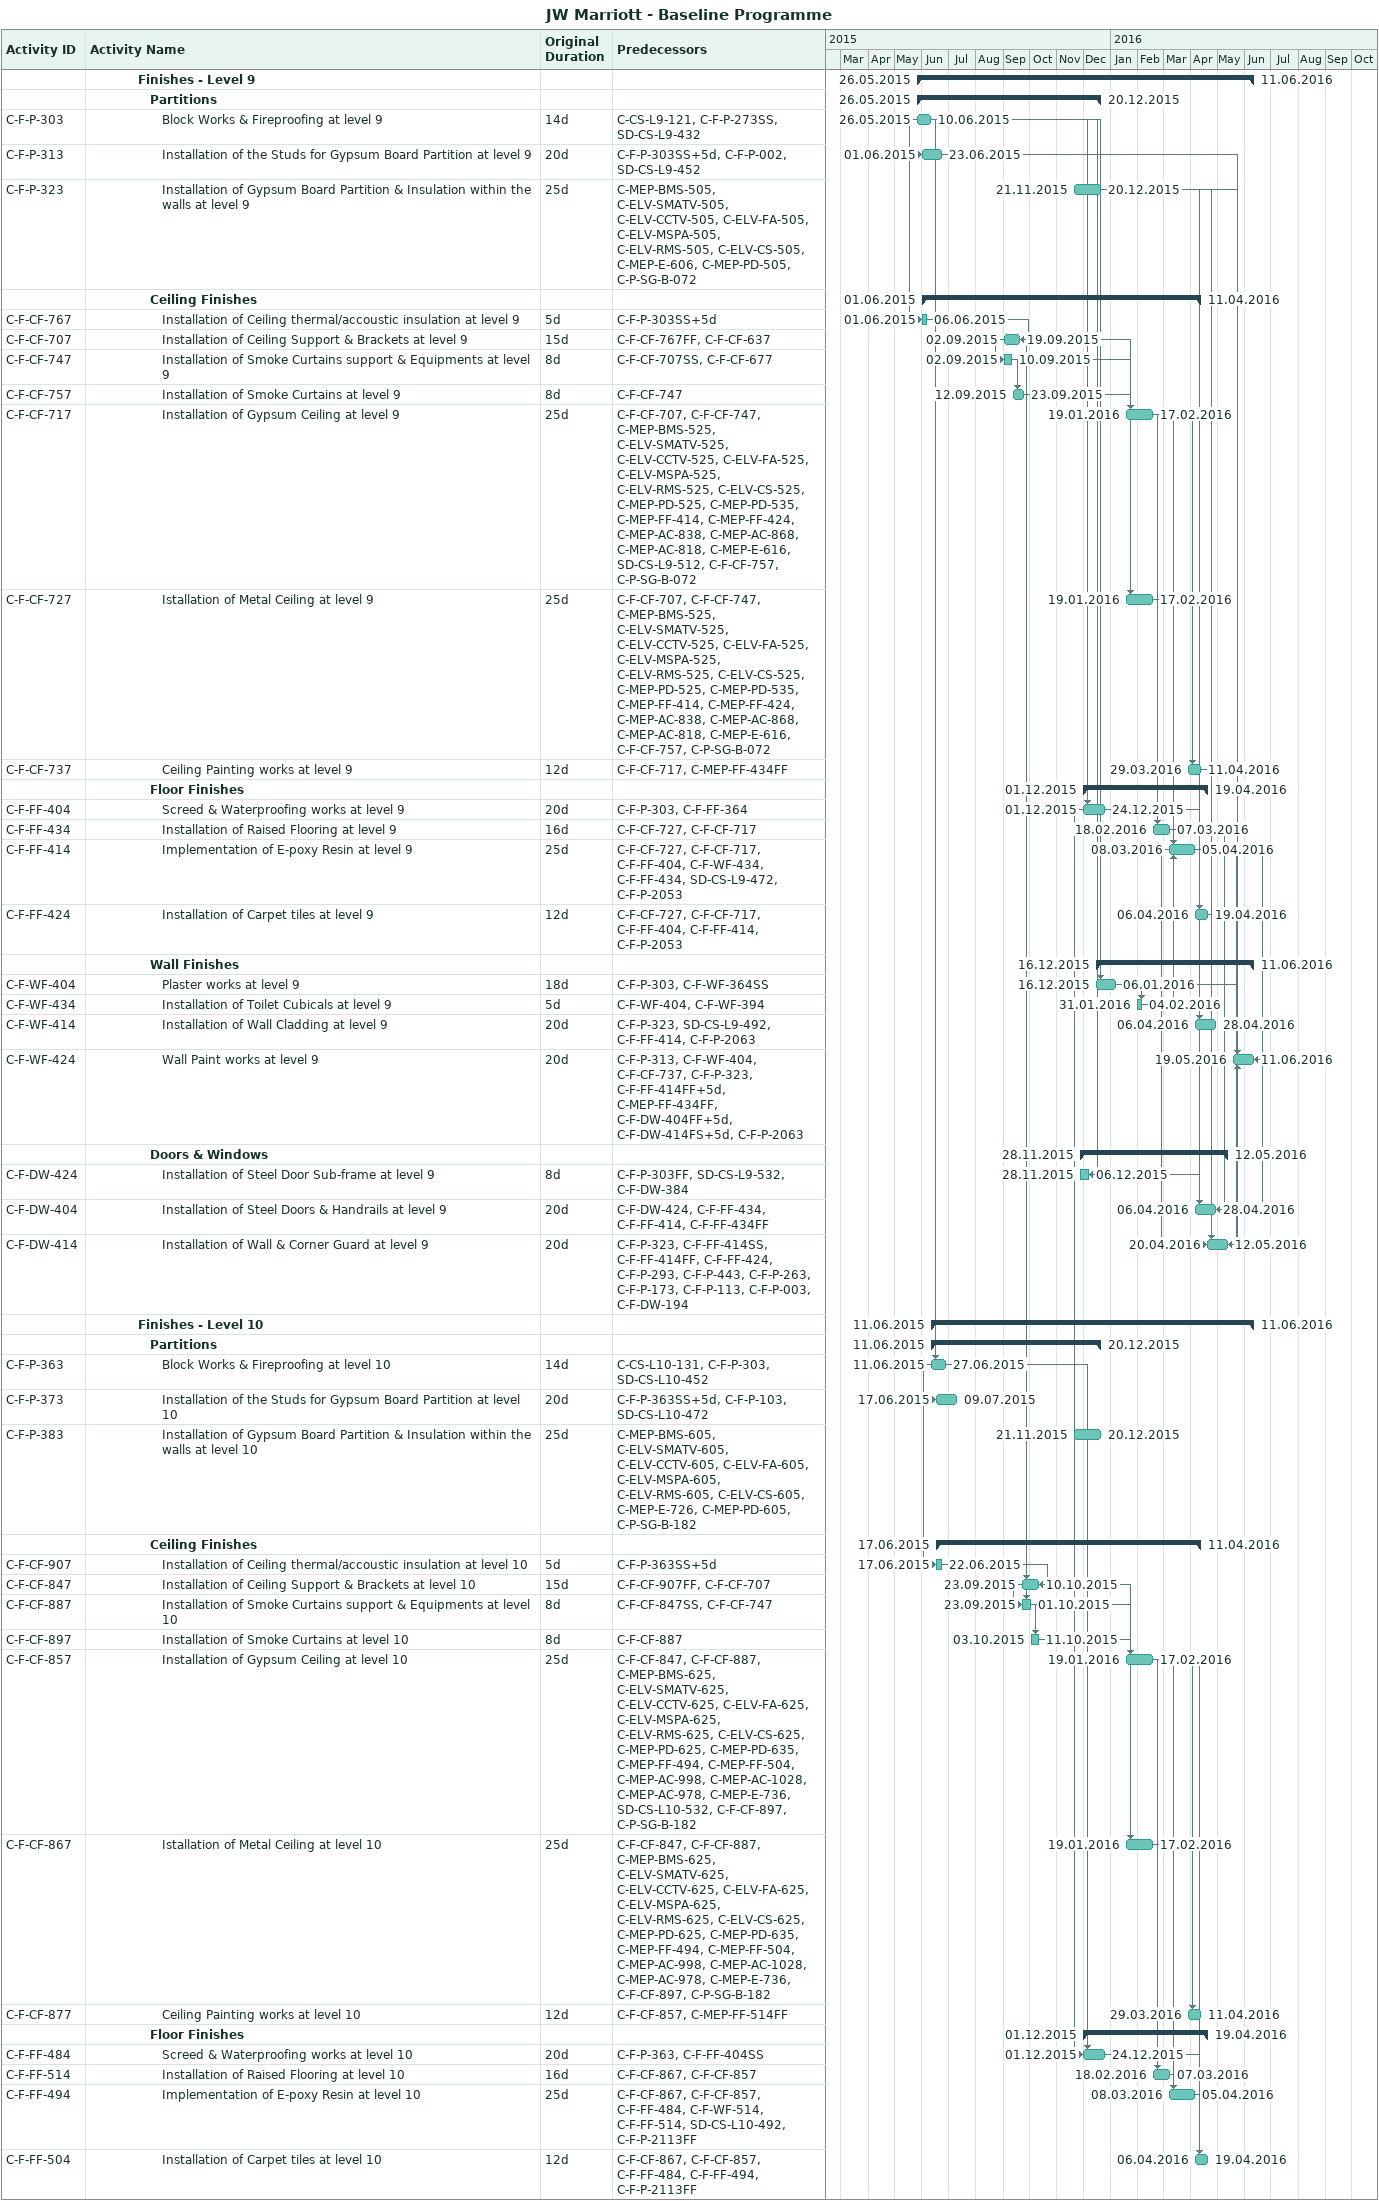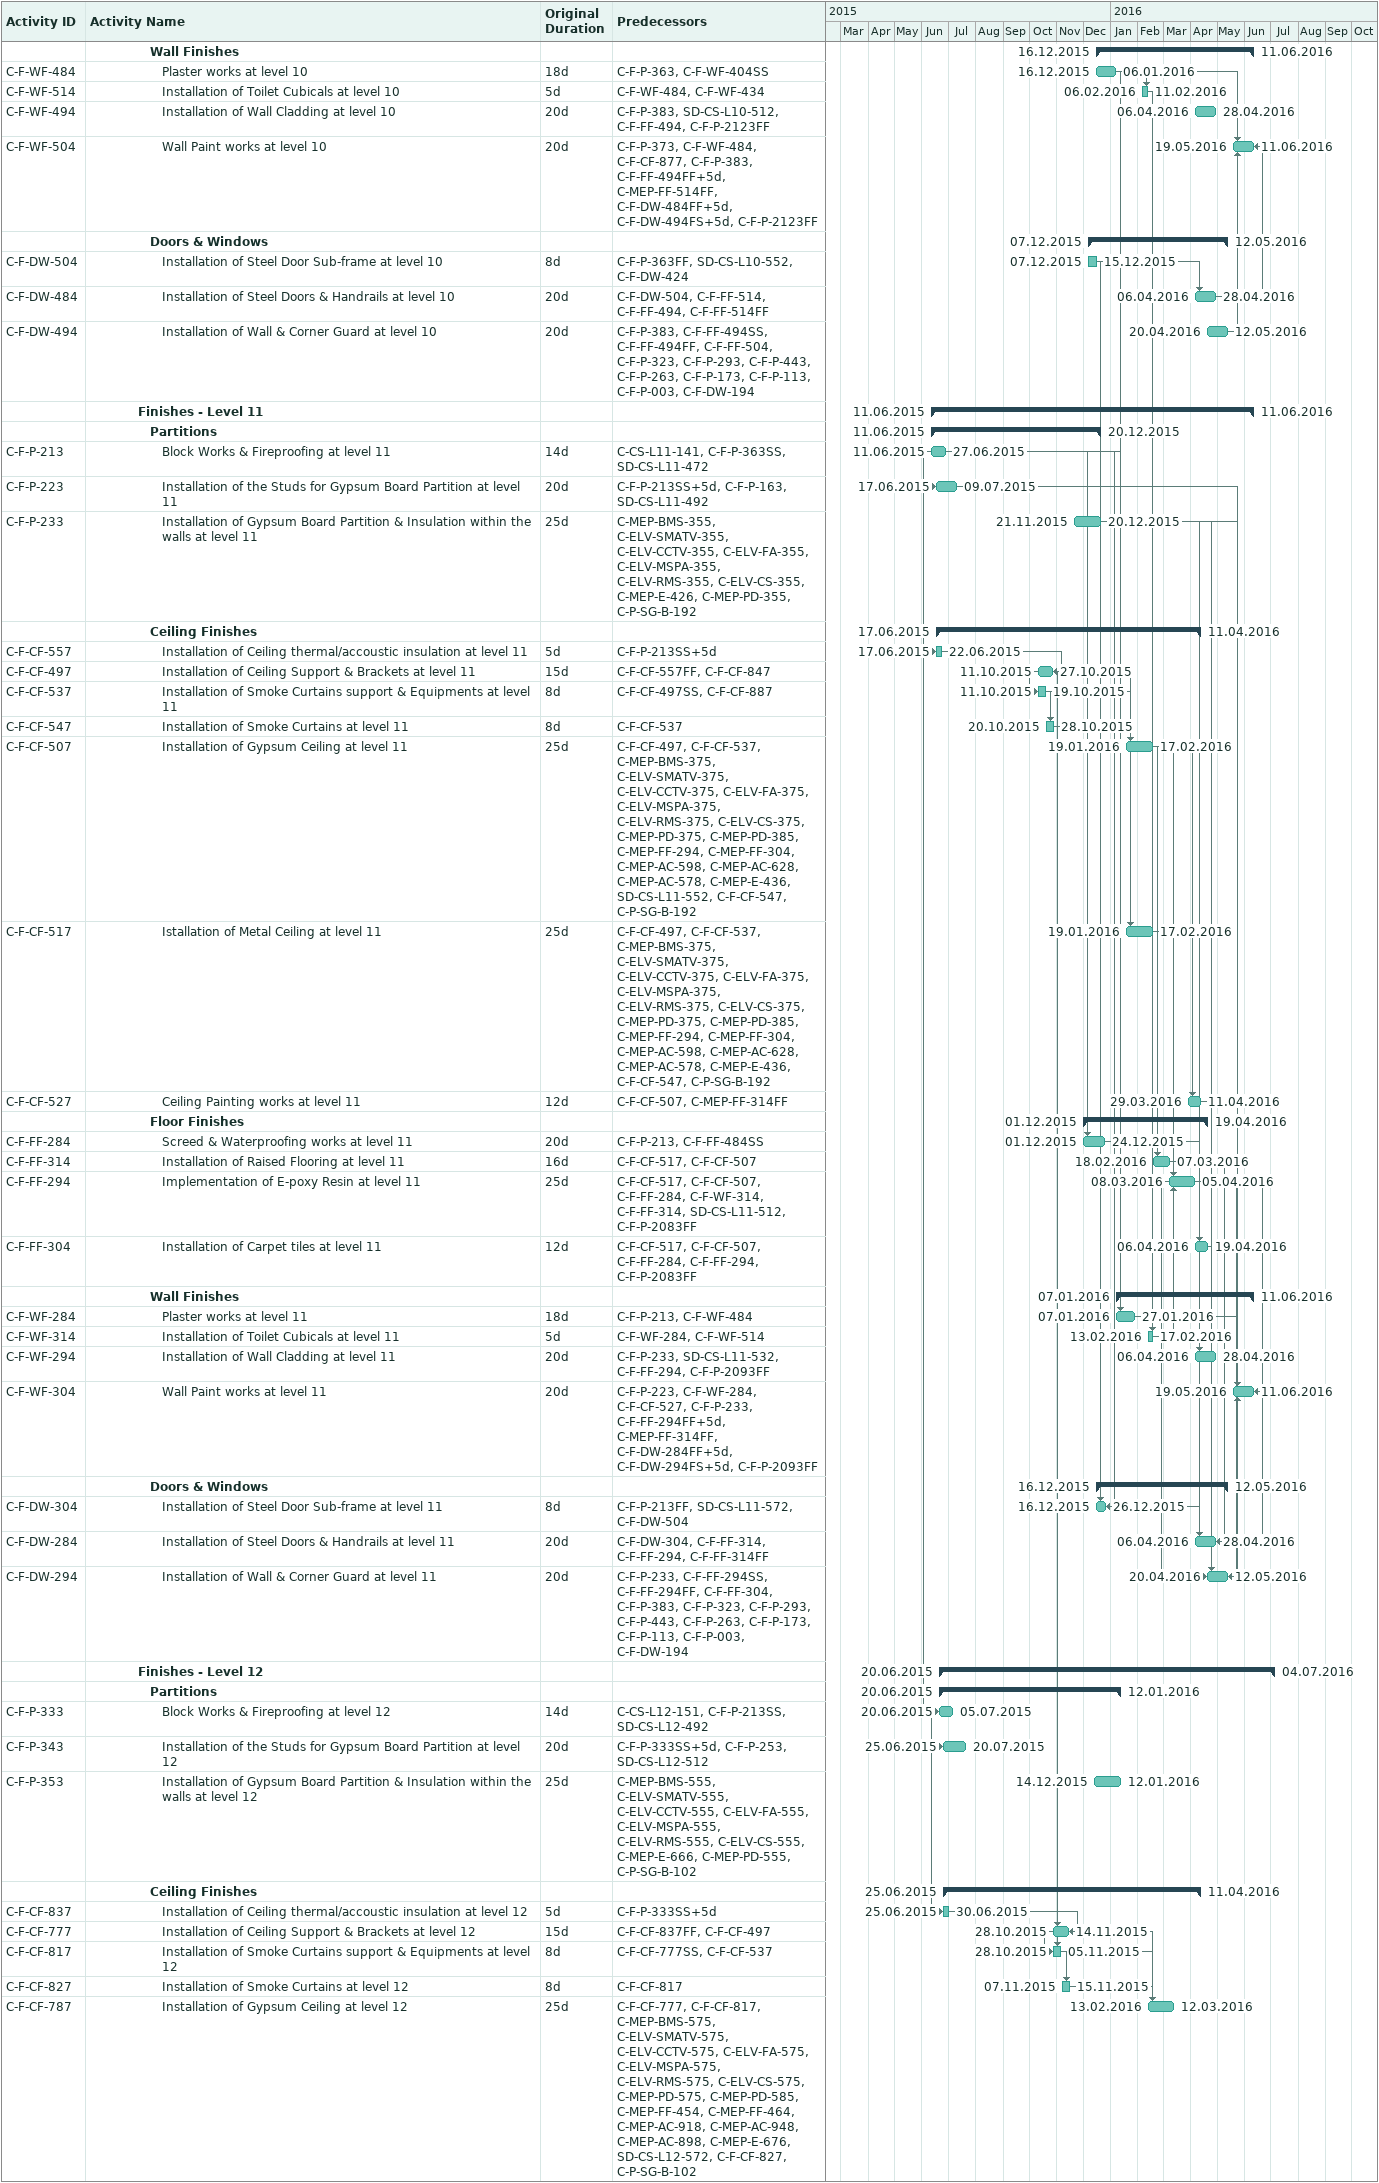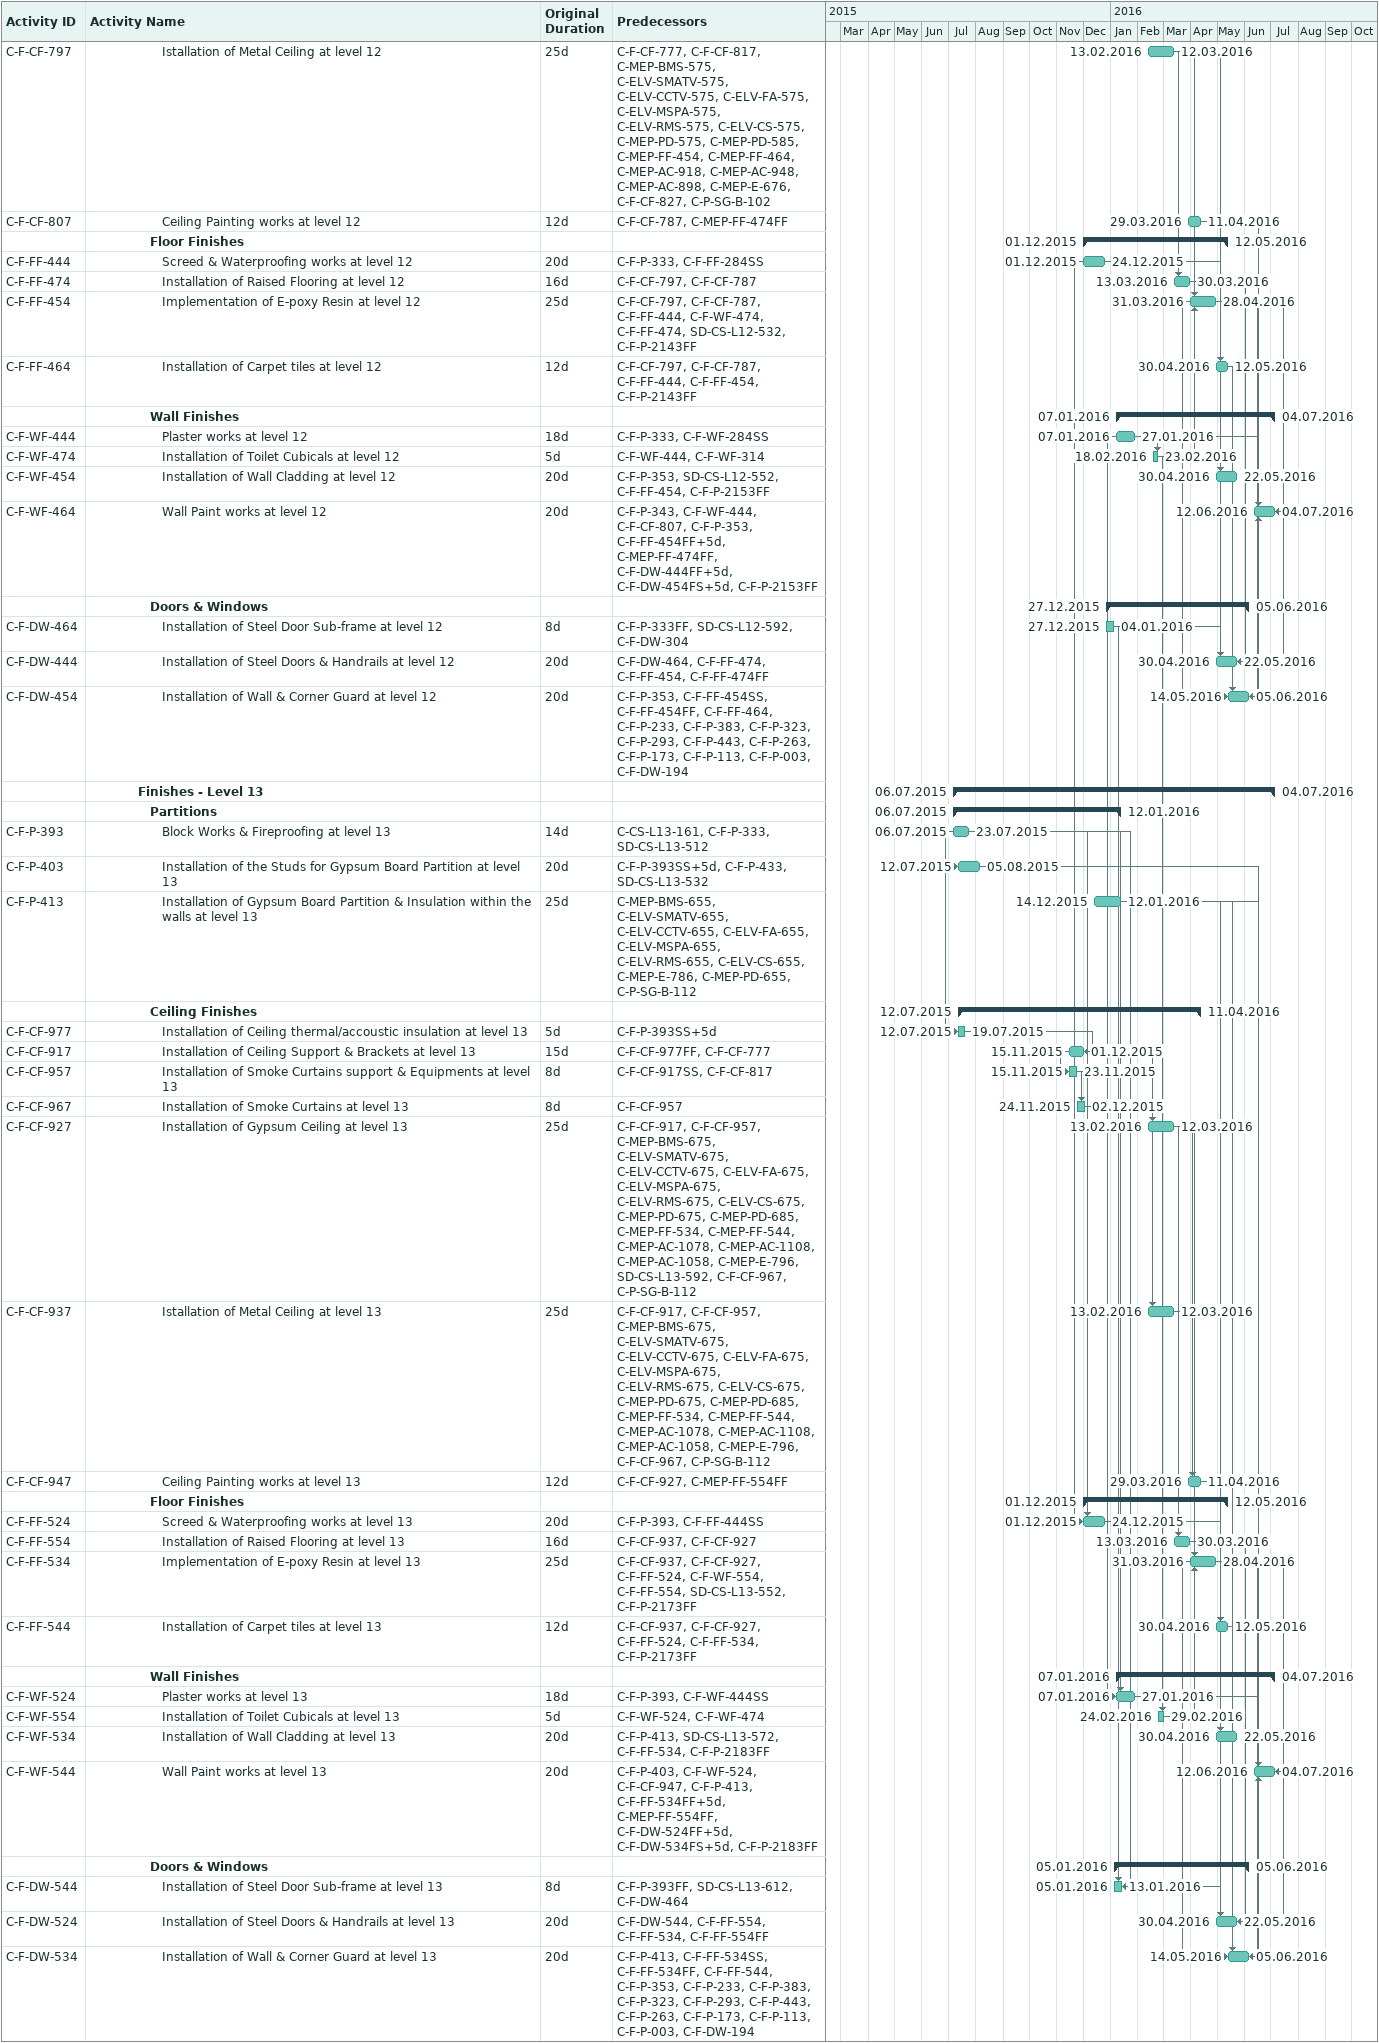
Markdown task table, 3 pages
JW Marriott - Baseline Programme

| ID | Level | Task | Original duration | Start | Finish | Predecessors |
|---|---|---|---|---|---|---|
|  | 5 | **Finishes - Level 9** |  | 2015-05-26 | 2016-06-11 |  |
|  | 6 | **Partitions** |  | 2015-05-26 | 2015-12-20 |  |
| C-F-P-303 | 7 | Block Works & Fireproofing at level 9 | 14d | 2015-05-26 | 2015-06-10 | C-CS-L9-121, C-F-P-273SS, SD-CS-L9-432 |
| C-F-P-313 | 7 | Installation of the Studs for Gypsum Board Partition at level 9 | 20d | 2015-06-01 | 2015-06-23 | C-F-P-303SS+5d, C-F-P-002, SD-CS-L9-452 |
| C-F-P-323 | 7 | Installation of Gypsum Board Partition & Insulation within the walls at level 9 | 25d | 2015-11-21 | 2015-12-20 | C-MEP-BMS-505, C-ELV-SMATV-505, C-ELV-CCTV-505, C-ELV-FA-505, C-ELV-MSPA-505, C-ELV-RMS-505, C-ELV-CS-505, C-MEP-E-606, C-MEP-PD-505, C-P-SG-B-072 |
|  | 6 | **Ceiling Finishes** |  | 2015-06-01 | 2016-04-11 |  |
| C-F-CF-767 | 7 | Installation of Ceiling thermal/accoustic insulation at level 9 | 5d | 2015-06-01 | 2015-06-06 | C-F-P-303SS+5d |
| C-F-CF-707 | 7 | Installation of Ceiling Support & Brackets at level 9 | 15d | 2015-09-02 | 2015-09-19 | C-F-CF-767FF, C-F-CF-637 |
| C-F-CF-747 | 7 | Installation of Smoke Curtains support & Equipments at level 9 | 8d | 2015-09-02 | 2015-09-10 | C-F-CF-707SS, C-F-CF-677 |
| C-F-CF-757 | 7 | Installation of Smoke Curtains at level 9 | 8d | 2015-09-12 | 2015-09-23 | C-F-CF-747 |
| C-F-CF-717 | 7 | Installation of Gypsum Ceiling at level 9 | 25d | 2016-01-19 | 2016-02-17 | C-F-CF-707, C-F-CF-747, C-MEP-BMS-525, C-ELV-SMATV-525, C-ELV-CCTV-525, C-ELV-FA-525, C-ELV-MSPA-525, C-ELV-RMS-525, C-ELV-CS-525, C-MEP-PD-525, C-MEP-PD-535, C-MEP-FF-414, C-MEP-FF-424, C-MEP-AC-838, C-MEP-AC-868, C-MEP-AC-818, C-MEP-E-616, SD-CS-L9-512, C-F-CF-757, C-P-SG-B-072 |
| C-F-CF-727 | 7 | Istallation of Metal Ceiling at level 9 | 25d | 2016-01-19 | 2016-02-17 | C-F-CF-707, C-F-CF-747, C-MEP-BMS-525, C-ELV-SMATV-525, C-ELV-CCTV-525, C-ELV-FA-525, C-ELV-MSPA-525, C-ELV-RMS-525, C-ELV-CS-525, C-MEP-PD-525, C-MEP-PD-535, C-MEP-FF-414, C-MEP-FF-424, C-MEP-AC-838, C-MEP-AC-868, C-MEP-AC-818, C-MEP-E-616, C-F-CF-757, C-P-SG-B-072 |
| C-F-CF-737 | 7 | Ceiling Painting works at level 9 | 12d | 2016-03-29 | 2016-04-11 | C-F-CF-717, C-MEP-FF-434FF |
|  | 6 | **Floor Finishes** |  | 2015-12-01 | 2016-04-19 |  |
| C-F-FF-404 | 7 | Screed & Waterproofing works at level 9 | 20d | 2015-12-01 | 2015-12-24 | C-F-P-303, C-F-FF-364 |
| C-F-FF-434 | 7 | Installation of Raised Flooring at level 9 | 16d | 2016-02-18 | 2016-03-07 | C-F-CF-727, C-F-CF-717 |
| C-F-FF-414 | 7 | Implementation of E-poxy Resin at level 9 | 25d | 2016-03-08 | 2016-04-05 | C-F-CF-727, C-F-CF-717, C-F-FF-404, C-F-WF-434, C-F-FF-434, SD-CS-L9-472, C-F-P-2053 |
| C-F-FF-424 | 7 | Installation of Carpet tiles at level 9 | 12d | 2016-04-06 | 2016-04-19 | C-F-CF-727, C-F-CF-717, C-F-FF-404, C-F-FF-414, C-F-P-2053 |
|  | 6 | **Wall Finishes** |  | 2015-12-16 | 2016-06-11 |  |
| C-F-WF-404 | 7 | Plaster works at level 9 | 18d | 2015-12-16 | 2016-01-06 | C-F-P-303, C-F-WF-364SS |
| C-F-WF-434 | 7 | Installation of Toilet Cubicals at level 9 | 5d | 2016-01-31 | 2016-02-04 | C-F-WF-404, C-F-WF-394 |
| C-F-WF-414 | 7 | Installation of Wall Cladding at level 9 | 20d | 2016-04-06 | 2016-04-28 | C-F-P-323, SD-CS-L9-492, C-F-FF-414, C-F-P-2063 |
| C-F-WF-424 | 7 | Wall Paint works at level 9 | 20d | 2016-05-19 | 2016-06-11 | C-F-P-313, C-F-WF-404, C-F-CF-737, C-F-P-323, C-F-FF-414FF+5d, C-MEP-FF-434FF, C-F-DW-404FF+5d, C-F-DW-414FS+5d, C-F-P-2063 |
|  | 6 | **Doors & Windows** |  | 2015-11-28 | 2016-05-12 |  |
| C-F-DW-424 | 7 | Installation of Steel Door Sub-frame at level 9 | 8d | 2015-11-28 | 2015-12-06 | C-F-P-303FF, SD-CS-L9-532, C-F-DW-384 |
| C-F-DW-404 | 7 | Installation of Steel Doors & Handrails at level 9 | 20d | 2016-04-06 | 2016-04-28 | C-F-DW-424, C-F-FF-434, C-F-FF-414, C-F-FF-434FF |
| C-F-DW-414 | 7 | Installation of Wall & Corner Guard at level 9 | 20d | 2016-04-20 | 2016-05-12 | C-F-P-323, C-F-FF-414SS, C-F-FF-414FF, C-F-FF-424, C-F-P-293, C-F-P-443, C-F-P-263, C-F-P-173, C-F-P-113, C-F-P-003, C-F-DW-194 |
|  | 5 | **Finishes - Level 10** |  | 2015-06-11 | 2016-06-11 |  |
|  | 6 | **Partitions** |  | 2015-06-11 | 2015-12-20 |  |
| C-F-P-363 | 7 | Block Works & Fireproofing at level 10 | 14d | 2015-06-11 | 2015-06-27 | C-CS-L10-131, C-F-P-303, SD-CS-L10-452 |
| C-F-P-373 | 7 | Installation of the Studs for Gypsum Board Partition at level 10 | 20d | 2015-06-17 | 2015-07-09 | C-F-P-363SS+5d, C-F-P-103, SD-CS-L10-472 |
| C-F-P-383 | 7 | Installation of Gypsum Board Partition & Insulation within the walls at level 10 | 25d | 2015-11-21 | 2015-12-20 | C-MEP-BMS-605, C-ELV-SMATV-605, C-ELV-CCTV-605, C-ELV-FA-605, C-ELV-MSPA-605, C-ELV-RMS-605, C-ELV-CS-605, C-MEP-E-726, C-MEP-PD-605, C-P-SG-B-182 |
|  | 6 | **Ceiling Finishes** |  | 2015-06-17 | 2016-04-11 |  |
| C-F-CF-907 | 7 | Installation of Ceiling thermal/accoustic insulation at level 10 | 5d | 2015-06-17 | 2015-06-22 | C-F-P-363SS+5d |
| C-F-CF-847 | 7 | Installation of Ceiling Support & Brackets at level 10 | 15d | 2015-09-23 | 2015-10-10 | C-F-CF-907FF, C-F-CF-707 |
| C-F-CF-887 | 7 | Installation of Smoke Curtains support & Equipments at level 10 | 8d | 2015-09-23 | 2015-10-01 | C-F-CF-847SS, C-F-CF-747 |
| C-F-CF-897 | 7 | Installation of Smoke Curtains at level 10 | 8d | 2015-10-03 | 2015-10-11 | C-F-CF-887 |
| C-F-CF-857 | 7 | Installation of Gypsum Ceiling at level 10 | 25d | 2016-01-19 | 2016-02-17 | C-F-CF-847, C-F-CF-887, C-MEP-BMS-625, C-ELV-SMATV-625, C-ELV-CCTV-625, C-ELV-FA-625, C-ELV-MSPA-625, C-ELV-RMS-625, C-ELV-CS-625, C-MEP-PD-625, C-MEP-PD-635, C-MEP-FF-494, C-MEP-FF-504, C-MEP-AC-998, C-MEP-AC-1028, C-MEP-AC-978, C-MEP-E-736, SD-CS-L10-532, C-F-CF-897, C-P-SG-B-182 |
| C-F-CF-867 | 7 | Istallation of Metal Ceiling at level 10 | 25d | 2016-01-19 | 2016-02-17 | C-F-CF-847, C-F-CF-887, C-MEP-BMS-625, C-ELV-SMATV-625, C-ELV-CCTV-625, C-ELV-FA-625, C-ELV-MSPA-625, C-ELV-RMS-625, C-ELV-CS-625, C-MEP-PD-625, C-MEP-PD-635, C-MEP-FF-494, C-MEP-FF-504, C-MEP-AC-998, C-MEP-AC-1028, C-MEP-AC-978, C-MEP-E-736, C-F-CF-897, C-P-SG-B-182 |
| C-F-CF-877 | 7 | Ceiling Painting works at level 10 | 12d | 2016-03-29 | 2016-04-11 | C-F-CF-857, C-MEP-FF-514FF |
|  | 6 | **Floor Finishes** |  | 2015-12-01 | 2016-04-19 |  |
| C-F-FF-484 | 7 | Screed & Waterproofing works at level 10 | 20d | 2015-12-01 | 2015-12-24 | C-F-P-363, C-F-FF-404SS |
| C-F-FF-514 | 7 | Installation of Raised Flooring at level 10 | 16d | 2016-02-18 | 2016-03-07 | C-F-CF-867, C-F-CF-857 |
| C-F-FF-494 | 7 | Implementation of E-poxy Resin at level 10 | 25d | 2016-03-08 | 2016-04-05 | C-F-CF-867, C-F-CF-857, C-F-FF-484, C-F-WF-514, C-F-FF-514, SD-CS-L10-492, C-F-P-2113FF |
| C-F-FF-504 | 7 | Installation of Carpet tiles at level 10 | 12d | 2016-04-06 | 2016-04-19 | C-F-CF-867, C-F-CF-857, C-F-FF-484, C-F-FF-494, C-F-P-2113FF |
|  | 6 | **Wall Finishes** |  | 2015-12-16 | 2016-06-11 |  |
| C-F-WF-484 | 7 | Plaster works at level 10 | 18d | 2015-12-16 | 2016-01-06 | C-F-P-363, C-F-WF-404SS |
| C-F-WF-514 | 7 | Installation of Toilet Cubicals at level 10 | 5d | 2016-02-06 | 2016-02-11 | C-F-WF-484, C-F-WF-434 |
| C-F-WF-494 | 7 | Installation of Wall Cladding at level 10 | 20d | 2016-04-06 | 2016-04-28 | C-F-P-383, SD-CS-L10-512, C-F-FF-494, C-F-P-2123FF |
| C-F-WF-504 | 7 | Wall Paint works at level 10 | 20d | 2016-05-19 | 2016-06-11 | C-F-P-373, C-F-WF-484, C-F-CF-877, C-F-P-383, C-F-FF-494FF+5d, C-MEP-FF-514FF, C-F-DW-484FF+5d, C-F-DW-494FS+5d, C-F-P-2123FF |
|  | 6 | **Doors & Windows** |  | 2015-12-07 | 2016-05-12 |  |
| C-F-DW-504 | 7 | Installation of Steel Door Sub-frame at level 10 | 8d | 2015-12-07 | 2015-12-15 | C-F-P-363FF, SD-CS-L10-552, C-F-DW-424 |
| C-F-DW-484 | 7 | Installation of Steel Doors & Handrails at level 10 | 20d | 2016-04-06 | 2016-04-28 | C-F-DW-504, C-F-FF-514, C-F-FF-494, C-F-FF-514FF |
| C-F-DW-494 | 7 | Installation of Wall & Corner Guard at level 10 | 20d | 2016-04-20 | 2016-05-12 | C-F-P-383, C-F-FF-494SS, C-F-FF-494FF, C-F-FF-504, C-F-P-323, C-F-P-293, C-F-P-443, C-F-P-263, C-F-P-173, C-F-P-113, C-F-P-003, C-F-DW-194 |
|  | 5 | **Finishes - Level 11** |  | 2015-06-11 | 2016-06-11 |  |
|  | 6 | **Partitions** |  | 2015-06-11 | 2015-12-20 |  |
| C-F-P-213 | 7 | Block Works & Fireproofing at level 11 | 14d | 2015-06-11 | 2015-06-27 | C-CS-L11-141, C-F-P-363SS, SD-CS-L11-472 |
| C-F-P-223 | 7 | Installation of the Studs for Gypsum Board Partition at level 11 | 20d | 2015-06-17 | 2015-07-09 | C-F-P-213SS+5d, C-F-P-163, SD-CS-L11-492 |
| C-F-P-233 | 7 | Installation of Gypsum Board Partition & Insulation within the walls at level 11 | 25d | 2015-11-21 | 2015-12-20 | C-MEP-BMS-355, C-ELV-SMATV-355, C-ELV-CCTV-355, C-ELV-FA-355, C-ELV-MSPA-355, C-ELV-RMS-355, C-ELV-CS-355, C-MEP-E-426, C-MEP-PD-355, C-P-SG-B-192 |
|  | 6 | **Ceiling Finishes** |  | 2015-06-17 | 2016-04-11 |  |
| C-F-CF-557 | 7 | Installation of Ceiling thermal/accoustic insulation at level 11 | 5d | 2015-06-17 | 2015-06-22 | C-F-P-213SS+5d |
| C-F-CF-497 | 7 | Installation of Ceiling Support & Brackets at level 11 | 15d | 2015-10-11 | 2015-10-27 | C-F-CF-557FF, C-F-CF-847 |
| C-F-CF-537 | 7 | Installation of Smoke Curtains support & Equipments at level 11 | 8d | 2015-10-11 | 2015-10-19 | C-F-CF-497SS, C-F-CF-887 |
| C-F-CF-547 | 7 | Installation of Smoke Curtains at level 11 | 8d | 2015-10-20 | 2015-10-28 | C-F-CF-537 |
| C-F-CF-507 | 7 | Installation of Gypsum Ceiling at level 11 | 25d | 2016-01-19 | 2016-02-17 | C-F-CF-497, C-F-CF-537, C-MEP-BMS-375, C-ELV-SMATV-375, C-ELV-CCTV-375, C-ELV-FA-375, C-ELV-MSPA-375, C-ELV-RMS-375, C-ELV-CS-375, C-MEP-PD-375, C-MEP-PD-385, C-MEP-FF-294, C-MEP-FF-304, C-MEP-AC-598, C-MEP-AC-628, C-MEP-AC-578, C-MEP-E-436, SD-CS-L11-552, C-F-CF-547, C-P-SG-B-192 |
| C-F-CF-517 | 7 | Istallation of Metal Ceiling at level 11 | 25d | 2016-01-19 | 2016-02-17 | C-F-CF-497, C-F-CF-537, C-MEP-BMS-375, C-ELV-SMATV-375, C-ELV-CCTV-375, C-ELV-FA-375, C-ELV-MSPA-375, C-ELV-RMS-375, C-ELV-CS-375, C-MEP-PD-375, C-MEP-PD-385, C-MEP-FF-294, C-MEP-FF-304, C-MEP-AC-598, C-MEP-AC-628, C-MEP-AC-578, C-MEP-E-436, C-F-CF-547, C-P-SG-B-192 |
| C-F-CF-527 | 7 | Ceiling Painting works at level 11 | 12d | 2016-03-29 | 2016-04-11 | C-F-CF-507, C-MEP-FF-314FF |
|  | 6 | **Floor Finishes** |  | 2015-12-01 | 2016-04-19 |  |
| C-F-FF-284 | 7 | Screed & Waterproofing works at level 11 | 20d | 2015-12-01 | 2015-12-24 | C-F-P-213, C-F-FF-484SS |
| C-F-FF-314 | 7 | Installation of Raised Flooring at level 11 | 16d | 2016-02-18 | 2016-03-07 | C-F-CF-517, C-F-CF-507 |
| C-F-FF-294 | 7 | Implementation of E-poxy Resin at level 11 | 25d | 2016-03-08 | 2016-04-05 | C-F-CF-517, C-F-CF-507, C-F-FF-284, C-F-WF-314, C-F-FF-314, SD-CS-L11-512, C-F-P-2083FF |
| C-F-FF-304 | 7 | Installation of Carpet tiles at level 11 | 12d | 2016-04-06 | 2016-04-19 | C-F-CF-517, C-F-CF-507, C-F-FF-284, C-F-FF-294, C-F-P-2083FF |
|  | 6 | **Wall Finishes** |  | 2016-01-07 | 2016-06-11 |  |
| C-F-WF-284 | 7 | Plaster works at level 11 | 18d | 2016-01-07 | 2016-01-27 | C-F-P-213, C-F-WF-484 |
| C-F-WF-314 | 7 | Installation of Toilet Cubicals at level 11 | 5d | 2016-02-13 | 2016-02-17 | C-F-WF-284, C-F-WF-514 |
| C-F-WF-294 | 7 | Installation of Wall Cladding at level 11 | 20d | 2016-04-06 | 2016-04-28 | C-F-P-233, SD-CS-L11-532, C-F-FF-294, C-F-P-2093FF |
| C-F-WF-304 | 7 | Wall Paint works at level 11 | 20d | 2016-05-19 | 2016-06-11 | C-F-P-223, C-F-WF-284, C-F-CF-527, C-F-P-233, C-F-FF-294FF+5d, C-MEP-FF-314FF, C-F-DW-284FF+5d, C-F-DW-294FS+5d, C-F-P-2093FF |
|  | 6 | **Doors & Windows** |  | 2015-12-16 | 2016-05-12 |  |
| C-F-DW-304 | 7 | Installation of Steel Door Sub-frame at level 11 | 8d | 2015-12-16 | 2015-12-26 | C-F-P-213FF, SD-CS-L11-572, C-F-DW-504 |
| C-F-DW-284 | 7 | Installation of Steel Doors & Handrails at level 11 | 20d | 2016-04-06 | 2016-04-28 | C-F-DW-304, C-F-FF-314, C-F-FF-294, C-F-FF-314FF |
| C-F-DW-294 | 7 | Installation of Wall & Corner Guard at level 11 | 20d | 2016-04-20 | 2016-05-12 | C-F-P-233, C-F-FF-294SS, C-F-FF-294FF, C-F-FF-304, C-F-P-383, C-F-P-323, C-F-P-293, C-F-P-443, C-F-P-263, C-F-P-173, C-F-P-113, C-F-P-003, C-F-DW-194 |
|  | 5 | **Finishes - Level 12** |  | 2015-06-20 | 2016-07-04 |  |
|  | 6 | **Partitions** |  | 2015-06-20 | 2016-01-12 |  |
| C-F-P-333 | 7 | Block Works & Fireproofing at level 12 | 14d | 2015-06-20 | 2015-07-05 | C-CS-L12-151, C-F-P-213SS, SD-CS-L12-492 |
| C-F-P-343 | 7 | Installation of the Studs for Gypsum Board Partition at level 12 | 20d | 2015-06-25 | 2015-07-20 | C-F-P-333SS+5d, C-F-P-253, SD-CS-L12-512 |
| C-F-P-353 | 7 | Installation of Gypsum Board Partition & Insulation within the walls at level 12 | 25d | 2015-12-14 | 2016-01-12 | C-MEP-BMS-555, C-ELV-SMATV-555, C-ELV-CCTV-555, C-ELV-FA-555, C-ELV-MSPA-555, C-ELV-RMS-555, C-ELV-CS-555, C-MEP-E-666, C-MEP-PD-555, C-P-SG-B-102 |
|  | 6 | **Ceiling Finishes** |  | 2015-06-25 | 2016-04-11 |  |
| C-F-CF-837 | 7 | Installation of Ceiling thermal/accoustic insulation at level 12 | 5d | 2015-06-25 | 2015-06-30 | C-F-P-333SS+5d |
| C-F-CF-777 | 7 | Installation of Ceiling Support & Brackets at level 12 | 15d | 2015-10-28 | 2015-11-14 | C-F-CF-837FF, C-F-CF-497 |
| C-F-CF-817 | 7 | Installation of Smoke Curtains support & Equipments at level 12 | 8d | 2015-10-28 | 2015-11-05 | C-F-CF-777SS, C-F-CF-537 |
| C-F-CF-827 | 7 | Installation of Smoke Curtains at level 12 | 8d | 2015-11-07 | 2015-11-15 | C-F-CF-817 |
| C-F-CF-787 | 7 | Installation of Gypsum Ceiling at level 12 | 25d | 2016-02-13 | 2016-03-12 | C-F-CF-777, C-F-CF-817, C-MEP-BMS-575, C-ELV-SMATV-575, C-ELV-CCTV-575, C-ELV-FA-575, C-ELV-MSPA-575, C-ELV-RMS-575, C-ELV-CS-575, C-MEP-PD-575, C-MEP-PD-585, C-MEP-FF-454, C-MEP-FF-464, C-MEP-AC-918, C-MEP-AC-948, C-MEP-AC-898, C-MEP-E-676, SD-CS-L12-572, C-F-CF-827, C-P-SG-B-102 |
| C-F-CF-797 | 7 | Istallation of Metal Ceiling at level 12 | 25d | 2016-02-13 | 2016-03-12 | C-F-CF-777, C-F-CF-817, C-MEP-BMS-575, C-ELV-SMATV-575, C-ELV-CCTV-575, C-ELV-FA-575, C-ELV-MSPA-575, C-ELV-RMS-575, C-ELV-CS-575, C-MEP-PD-575, C-MEP-PD-585, C-MEP-FF-454, C-MEP-FF-464, C-MEP-AC-918, C-MEP-AC-948, C-MEP-AC-898, C-MEP-E-676, C-F-CF-827, C-P-SG-B-102 |
| C-F-CF-807 | 7 | Ceiling Painting works at level 12 | 12d | 2016-03-29 | 2016-04-11 | C-F-CF-787, C-MEP-FF-474FF |
|  | 6 | **Floor Finishes** |  | 2015-12-01 | 2016-05-12 |  |
| C-F-FF-444 | 7 | Screed & Waterproofing works at level 12 | 20d | 2015-12-01 | 2015-12-24 | C-F-P-333, C-F-FF-284SS |
| C-F-FF-474 | 7 | Installation of Raised Flooring at level 12 | 16d | 2016-03-13 | 2016-03-30 | C-F-CF-797, C-F-CF-787 |
| C-F-FF-454 | 7 | Implementation of E-poxy Resin at level 12 | 25d | 2016-03-31 | 2016-04-28 | C-F-CF-797, C-F-CF-787, C-F-FF-444, C-F-WF-474, C-F-FF-474, SD-CS-L12-532, C-F-P-2143FF |
| C-F-FF-464 | 7 | Installation of Carpet tiles at level 12 | 12d | 2016-04-30 | 2016-05-12 | C-F-CF-797, C-F-CF-787, C-F-FF-444, C-F-FF-454, C-F-P-2143FF |
|  | 6 | **Wall Finishes** |  | 2016-01-07 | 2016-07-04 |  |
| C-F-WF-444 | 7 | Plaster works at level 12 | 18d | 2016-01-07 | 2016-01-27 | C-F-P-333, C-F-WF-284SS |
| C-F-WF-474 | 7 | Installation of Toilet Cubicals at level 12 | 5d | 2016-02-18 | 2016-02-23 | C-F-WF-444, C-F-WF-314 |
| C-F-WF-454 | 7 | Installation of Wall Cladding at level 12 | 20d | 2016-04-30 | 2016-05-22 | C-F-P-353, SD-CS-L12-552, C-F-FF-454, C-F-P-2153FF |
| C-F-WF-464 | 7 | Wall Paint works at level 12 | 20d | 2016-06-12 | 2016-07-04 | C-F-P-343, C-F-WF-444, C-F-CF-807, C-F-P-353, C-F-FF-454FF+5d, C-MEP-FF-474FF, C-F-DW-444FF+5d, C-F-DW-454FS+5d, C-F-P-2153FF |
|  | 6 | **Doors & Windows** |  | 2015-12-27 | 2016-06-05 |  |
| C-F-DW-464 | 7 | Installation of Steel Door Sub-frame at level 12 | 8d | 2015-12-27 | 2016-01-04 | C-F-P-333FF, SD-CS-L12-592, C-F-DW-304 |
| C-F-DW-444 | 7 | Installation of Steel Doors & Handrails at level 12 | 20d | 2016-04-30 | 2016-05-22 | C-F-DW-464, C-F-FF-474, C-F-FF-454, C-F-FF-474FF |
| C-F-DW-454 | 7 | Installation of Wall & Corner Guard at level 12 | 20d | 2016-05-14 | 2016-06-05 | C-F-P-353, C-F-FF-454SS, C-F-FF-454FF, C-F-FF-464, C-F-P-233, C-F-P-383, C-F-P-323, C-F-P-293, C-F-P-443, C-F-P-263, C-F-P-173, C-F-P-113, C-F-P-003, C-F-DW-194 |
|  | 5 | **Finishes - Level 13** |  | 2015-07-06 | 2016-07-04 |  |
|  | 6 | **Partitions** |  | 2015-07-06 | 2016-01-12 |  |
| C-F-P-393 | 7 | Block Works & Fireproofing at level 13 | 14d | 2015-07-06 | 2015-07-23 | C-CS-L13-161, C-F-P-333, SD-CS-L13-512 |
| C-F-P-403 | 7 | Installation of the Studs for Gypsum Board Partition at level 13 | 20d | 2015-07-12 | 2015-08-05 | C-F-P-393SS+5d, C-F-P-433, SD-CS-L13-532 |
| C-F-P-413 | 7 | Installation of Gypsum Board Partition & Insulation within the walls at level 13 | 25d | 2015-12-14 | 2016-01-12 | C-MEP-BMS-655, C-ELV-SMATV-655, C-ELV-CCTV-655, C-ELV-FA-655, C-ELV-MSPA-655, C-ELV-RMS-655, C-ELV-CS-655, C-MEP-E-786, C-MEP-PD-655, C-P-SG-B-112 |
|  | 6 | **Ceiling Finishes** |  | 2015-07-12 | 2016-04-11 |  |
| C-F-CF-977 | 7 | Installation of Ceiling thermal/accoustic insulation at level 13 | 5d | 2015-07-12 | 2015-07-19 | C-F-P-393SS+5d |
| C-F-CF-917 | 7 | Installation of Ceiling Support & Brackets at level 13 | 15d | 2015-11-15 | 2015-12-01 | C-F-CF-977FF, C-F-CF-777 |
| C-F-CF-957 | 7 | Installation of Smoke Curtains support & Equipments at level 13 | 8d | 2015-11-15 | 2015-11-23 | C-F-CF-917SS, C-F-CF-817 |
| C-F-CF-967 | 7 | Installation of Smoke Curtains at level 13 | 8d | 2015-11-24 | 2015-12-02 | C-F-CF-957 |
| C-F-CF-927 | 7 | Installation of Gypsum Ceiling at level 13 | 25d | 2016-02-13 | 2016-03-12 | C-F-CF-917, C-F-CF-957, C-MEP-BMS-675, C-ELV-SMATV-675, C-ELV-CCTV-675, C-ELV-FA-675, C-ELV-MSPA-675, C-ELV-RMS-675, C-ELV-CS-675, C-MEP-PD-675, C-MEP-PD-685, C-MEP-FF-534, C-MEP-FF-544, C-MEP-AC-1078, C-MEP-AC-1108, C-MEP-AC-1058, C-MEP-E-796, SD-CS-L13-592, C-F-CF-967, C-P-SG-B-112 |
| C-F-CF-937 | 7 | Istallation of Metal Ceiling at level 13 | 25d | 2016-02-13 | 2016-03-12 | C-F-CF-917, C-F-CF-957, C-MEP-BMS-675, C-ELV-SMATV-675, C-ELV-CCTV-675, C-ELV-FA-675, C-ELV-MSPA-675, C-ELV-RMS-675, C-ELV-CS-675, C-MEP-PD-675, C-MEP-PD-685, C-MEP-FF-534, C-MEP-FF-544, C-MEP-AC-1078, C-MEP-AC-1108, C-MEP-AC-1058, C-MEP-E-796, C-F-CF-967, C-P-SG-B-112 |
| C-F-CF-947 | 7 | Ceiling Painting works at level 13 | 12d | 2016-03-29 | 2016-04-11 | C-F-CF-927, C-MEP-FF-554FF |
|  | 6 | **Floor Finishes** |  | 2015-12-01 | 2016-05-12 |  |
| C-F-FF-524 | 7 | Screed & Waterproofing works at level 13 | 20d | 2015-12-01 | 2015-12-24 | C-F-P-393, C-F-FF-444SS |
| C-F-FF-554 | 7 | Installation of Raised Flooring at level 13 | 16d | 2016-03-13 | 2016-03-30 | C-F-CF-937, C-F-CF-927 |
| C-F-FF-534 | 7 | Implementation of E-poxy Resin at level 13 | 25d | 2016-03-31 | 2016-04-28 | C-F-CF-937, C-F-CF-927, C-F-FF-524, C-F-WF-554, C-F-FF-554, SD-CS-L13-552, C-F-P-2173FF |
| C-F-FF-544 | 7 | Installation of Carpet tiles at level 13 | 12d | 2016-04-30 | 2016-05-12 | C-F-CF-937, C-F-CF-927, C-F-FF-524, C-F-FF-534, C-F-P-2173FF |
|  | 6 | **Wall Finishes** |  | 2016-01-07 | 2016-07-04 |  |
| C-F-WF-524 | 7 | Plaster works at level 13 | 18d | 2016-01-07 | 2016-01-27 | C-F-P-393, C-F-WF-444SS |
| C-F-WF-554 | 7 | Installation of Toilet Cubicals at level 13 | 5d | 2016-02-24 | 2016-02-29 | C-F-WF-524, C-F-WF-474 |
| C-F-WF-534 | 7 | Installation of Wall Cladding at level 13 | 20d | 2016-04-30 | 2016-05-22 | C-F-P-413, SD-CS-L13-572, C-F-FF-534, C-F-P-2183FF |
| C-F-WF-544 | 7 | Wall Paint works at level 13 | 20d | 2016-06-12 | 2016-07-04 | C-F-P-403, C-F-WF-524, C-F-CF-947, C-F-P-413, C-F-FF-534FF+5d, C-MEP-FF-554FF, C-F-DW-524FF+5d, C-F-DW-534FS+5d, C-F-P-2183FF |
|  | 6 | **Doors & Windows** |  | 2016-01-05 | 2016-06-05 |  |
| C-F-DW-544 | 7 | Installation of Steel Door Sub-frame at level 13 | 8d | 2016-01-05 | 2016-01-13 | C-F-P-393FF, SD-CS-L13-612, C-F-DW-464 |
| C-F-DW-524 | 7 | Installation of Steel Doors & Handrails at level 13 | 20d | 2016-04-30 | 2016-05-22 | C-F-DW-544, C-F-FF-554, C-F-FF-534, C-F-FF-554FF |
| C-F-DW-534 | 7 | Installation of Wall & Corner Guard at level 13 | 20d | 2016-05-14 | 2016-06-05 | C-F-P-413, C-F-FF-534SS, C-F-FF-534FF, C-F-FF-544, C-F-P-353, C-F-P-233, C-F-P-383, C-F-P-323, C-F-P-293, C-F-P-443, C-F-P-263, C-F-P-173, C-F-P-113, C-F-P-003, C-F-DW-194 |
